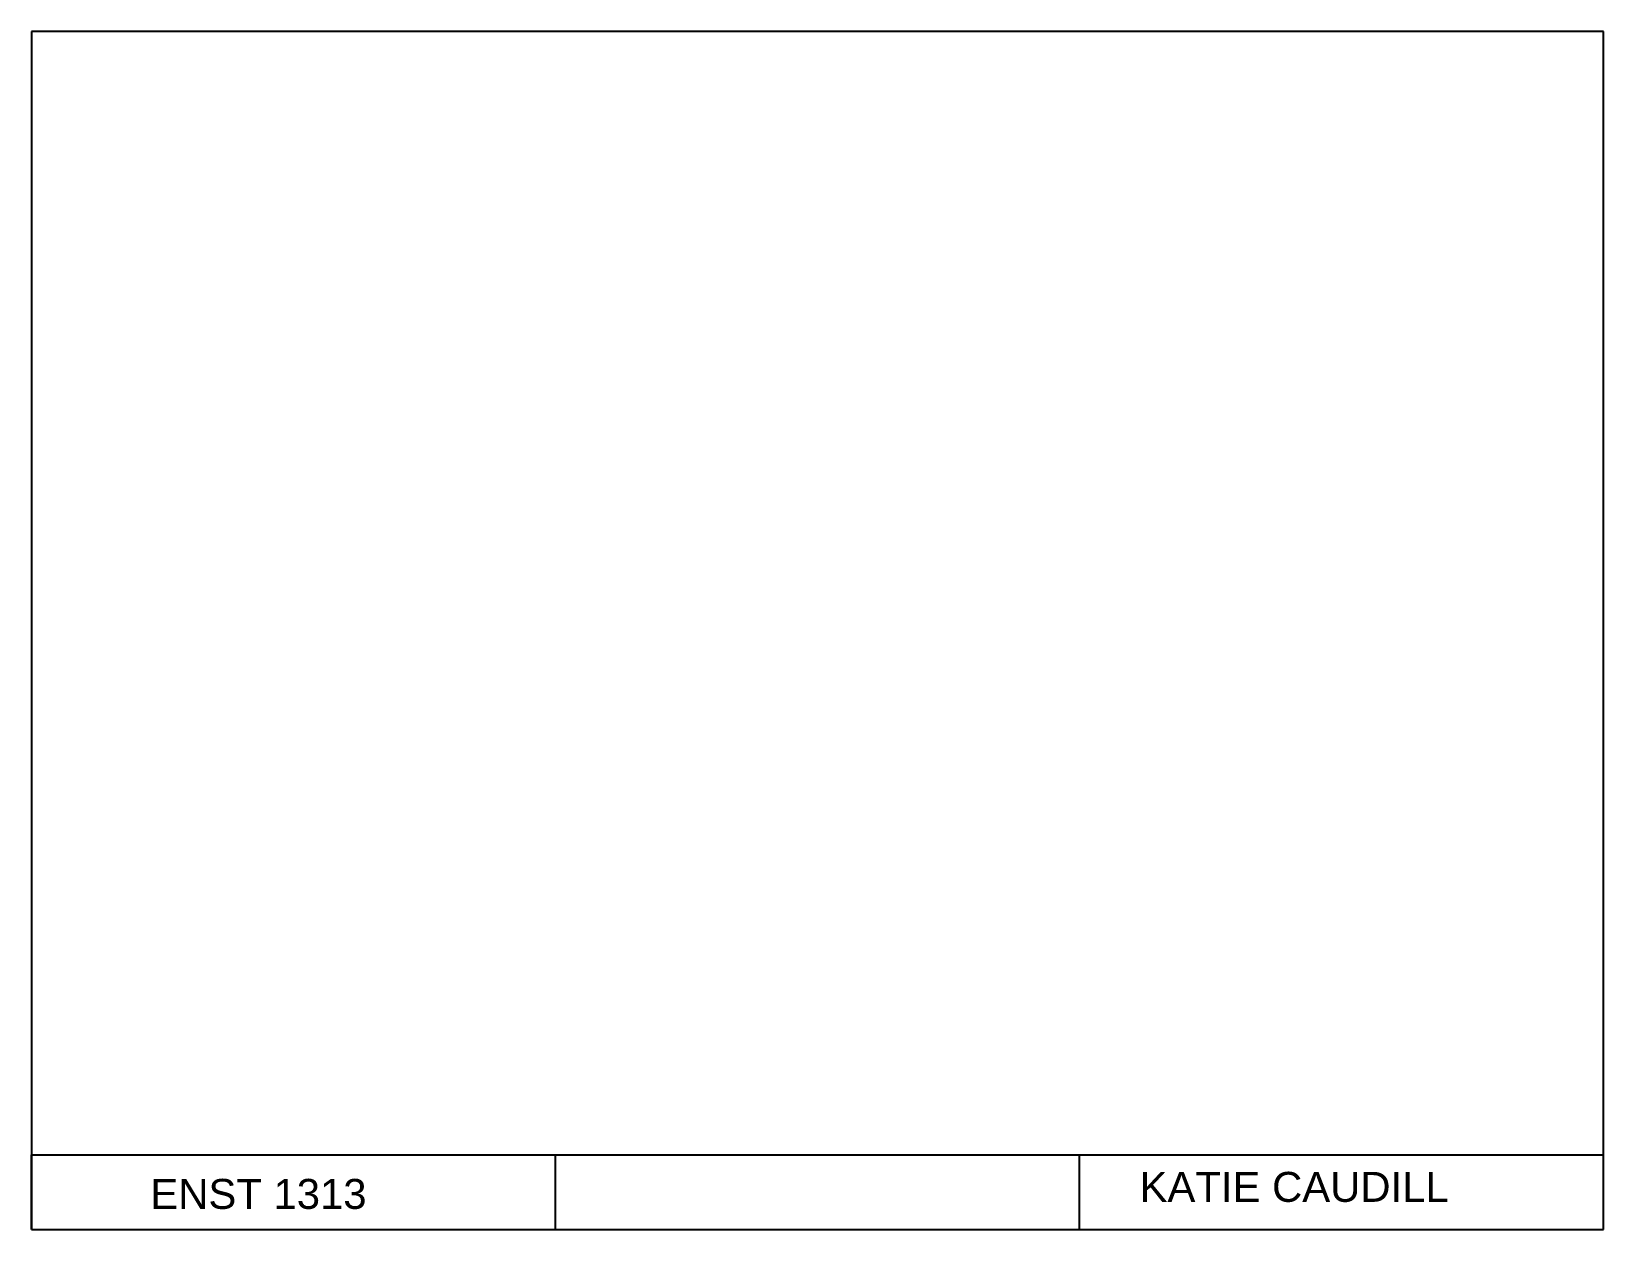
# Model space of a CAD drawing. Header units: inches. Extents: x 0.5 to 11, y 0.5 to 8.5.
import ezdxf

# ---------------------------------------------------------------- set-up
doc = ezdxf.new("R2010")
doc.units = ezdxf.units.IN
doc.header["$MEASUREMENT"] = 0
doc.styles.get("Standard").update_dxf_attribs({"font": 'arial.ttf'})

msp = doc.modelspace()

# ---------------------------------------------------------------- linework, layer by layer
for p, q in [((11, 8.5), (0.5, 8.5)), ((0.5, 8.5), (0.5, 0.5)), ((11, 0.5), (11, 8.5)), ((0.5, 1), (11, 1)), ((0.5, 0.5), (0.5, 1)), ((4, 0.5), (4, 1)), ((7.5, 0.5), (7.5, 1)), ((0.5, 0.5), (11, 0.5))]:
    msp.add_line(p, q)

# ---------------------------------------------------------------- texts
at = {"char_height": 0.2, "attachment_point": 1}
for s, insert in [('ENST 1313', (1.294, 0.838)), ('KATIE CAUDILL', (7.901, 0.885))]:
    msp.add_mtext_dynamic_manual_height_columns(s, width=2.70557, gutter_width=1, heights=[0], dxfattribs=dict(at, insert=insert))

doc.saveas('drawing.dxf')
